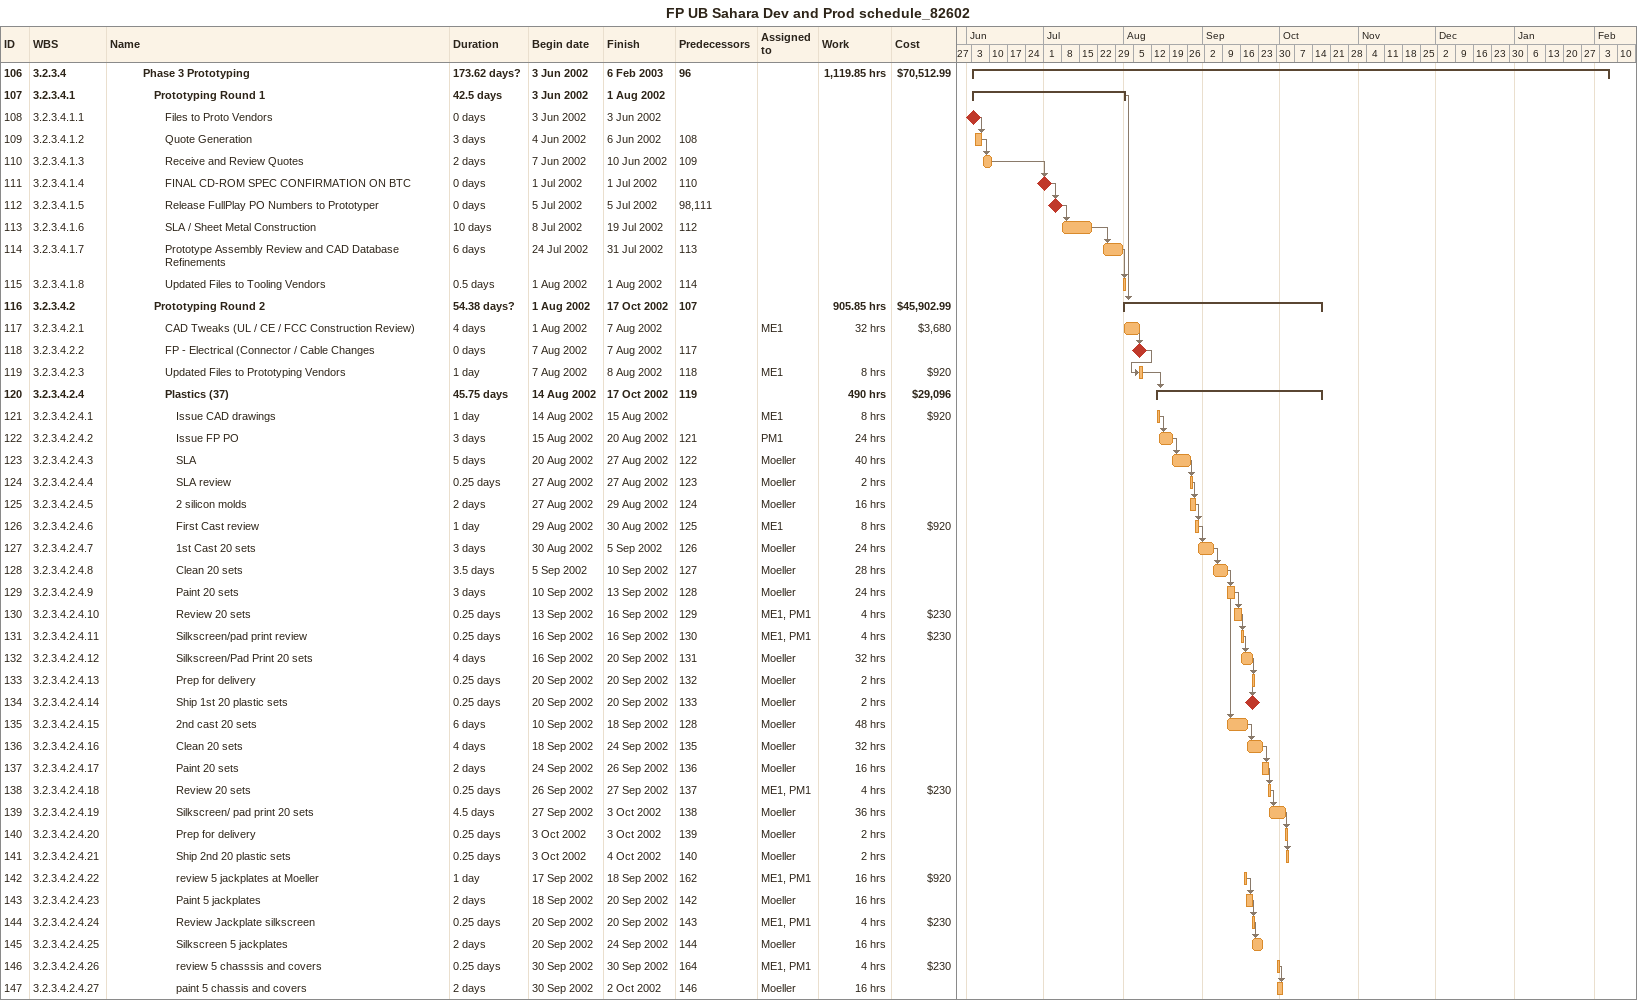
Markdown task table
FP UB Sahara Dev and Prod schedule_82602

| ID | WBS | Task | Duration | Start | Finish | Predecessors | Resources | Work (h) | Cost ($) |
|---|---|---|---|---|---|---|---|---|---|
| 106 | 3.2.3.4 | **Phase 3 Prototyping** | 173.62d? | 2002-06-03 | 2003-02-06 | 96 |  | 1119.85 | 70512.99 |
| 107 | 3.2.3.4.1 | **Prototyping Round 1** | 42.5d | 2002-06-03 | 2002-08-01 |  |  |  |  |
| 108 | 3.2.3.4.1.1 | Files to Proto Vendors | 0d | 2002-06-03 | 2002-06-03 |  |  |  |  |
| 109 | 3.2.3.4.1.2 | Quote Generation | 3d | 2002-06-04 | 2002-06-06 | 108 |  |  |  |
| 110 | 3.2.3.4.1.3 | Receive and Review Quotes | 2d | 2002-06-07 | 2002-06-10 | 109 |  |  |  |
| 111 | 3.2.3.4.1.4 | FINAL CD-ROM SPEC CONFIRMATION ON BTC | 0d | 2002-07-01 | 2002-07-01 | 110 |  |  |  |
| 112 | 3.2.3.4.1.5 | Release FullPlay PO Numbers to Prototyper | 0d | 2002-07-05 | 2002-07-05 | 98, 111 |  |  |  |
| 113 | 3.2.3.4.1.6 | SLA / Sheet Metal Construction | 10d | 2002-07-08 | 2002-07-19 | 112 |  |  |  |
| 114 | 3.2.3.4.1.7 | Prototype Assembly Review and CAD Database Refinements | 6d | 2002-07-24 | 2002-07-31 | 113 |  |  |  |
| 115 | 3.2.3.4.1.8 | Updated Files to Tooling Vendors | 0.5d | 2002-08-01 | 2002-08-01 | 114 |  |  |  |
| 116 | 3.2.3.4.2 | **Prototyping Round 2** | 54.38d? | 2002-08-01 | 2002-10-17 | 107 |  | 905.85 | 45902.99 |
| 117 | 3.2.3.4.2.1 | CAD Tweaks (UL / CE / FCC Construction Review) | 4d | 2002-08-01 | 2002-08-07 |  | ME1 | 32 | 3680 |
| 118 | 3.2.3.4.2.2 | FP - Electrical (Connector / Cable Changes | 0d | 2002-08-07 | 2002-08-07 | 117 |  |  |  |
| 119 | 3.2.3.4.2.3 | Updated Files to Prototyping Vendors | 1d | 2002-08-07 | 2002-08-08 | 118 | ME1 | 8 | 920 |
| 120 | 3.2.3.4.2.4 | **Plastics (37)** | 45.75d | 2002-08-14 | 2002-10-17 | 119 |  | 490 | 29096 |
| 121 | 3.2.3.4.2.4.1 | Issue CAD drawings | 1d | 2002-08-14 | 2002-08-15 |  | ME1 | 8 | 920 |
| 122 | 3.2.3.4.2.4.2 | Issue FP PO | 3d | 2002-08-15 | 2002-08-20 | 121 | PM1 | 24 |  |
| 123 | 3.2.3.4.2.4.3 | SLA | 5d | 2002-08-20 | 2002-08-27 | 122 | Moeller | 40 |  |
| 124 | 3.2.3.4.2.4.4 | SLA review | 0.25d | 2002-08-27 | 2002-08-27 | 123 | Moeller | 2 |  |
| 125 | 3.2.3.4.2.4.5 | 2 silicon molds | 2d | 2002-08-27 | 2002-08-29 | 124 | Moeller | 16 |  |
| 126 | 3.2.3.4.2.4.6 | First Cast review | 1d | 2002-08-29 | 2002-08-30 | 125 | ME1 | 8 | 920 |
| 127 | 3.2.3.4.2.4.7 | 1st Cast 20 sets | 3d | 2002-08-30 | 2002-09-05 | 126 | Moeller | 24 |  |
| 128 | 3.2.3.4.2.4.8 | Clean 20 sets | 3.5d | 2002-09-05 | 2002-09-10 | 127 | Moeller | 28 |  |
| 129 | 3.2.3.4.2.4.9 | Paint 20 sets | 3d | 2002-09-10 | 2002-09-13 | 128 | Moeller | 24 |  |
| 130 | 3.2.3.4.2.4.10 | Review 20 sets | 0.25d | 2002-09-13 | 2002-09-16 | 129 | ME1, PM1 | 4 | 230 |
| 131 | 3.2.3.4.2.4.11 | Silkscreen/pad print review | 0.25d | 2002-09-16 | 2002-09-16 | 130 | ME1, PM1 | 4 | 230 |
| 132 | 3.2.3.4.2.4.12 | Silkscreen/Pad Print 20 sets | 4d | 2002-09-16 | 2002-09-20 | 131 | Moeller | 32 |  |
| 133 | 3.2.3.4.2.4.13 | Prep for delivery | 0.25d | 2002-09-20 | 2002-09-20 | 132 | Moeller | 2 |  |
| 134 | 3.2.3.4.2.4.14 | Ship 1st 20 plastic sets | 0.25d | 2002-09-20 | 2002-09-20 | 133 | Moeller | 2 |  |
| 135 | 3.2.3.4.2.4.15 | 2nd cast 20 sets | 6d | 2002-09-10 | 2002-09-18 | 128 | Moeller | 48 |  |
| 136 | 3.2.3.4.2.4.16 | Clean 20 sets | 4d | 2002-09-18 | 2002-09-24 | 135 | Moeller | 32 |  |
| 137 | 3.2.3.4.2.4.17 | Paint 20 sets | 2d | 2002-09-24 | 2002-09-26 | 136 | Moeller | 16 |  |
| 138 | 3.2.3.4.2.4.18 | Review 20 sets | 0.25d | 2002-09-26 | 2002-09-27 | 137 | ME1, PM1 | 4 | 230 |
| 139 | 3.2.3.4.2.4.19 | Silkscreen/ pad print 20 sets | 4.5d | 2002-09-27 | 2002-10-03 | 138 | Moeller | 36 |  |
| 140 | 3.2.3.4.2.4.20 | Prep for delivery | 0.25d | 2002-10-03 | 2002-10-03 | 139 | Moeller | 2 |  |
| 141 | 3.2.3.4.2.4.21 | Ship 2nd 20 plastic sets | 0.25d | 2002-10-03 | 2002-10-04 | 140 | Moeller | 2 |  |
| 142 | 3.2.3.4.2.4.22 | review 5 jackplates at Moeller | 1d | 2002-09-17 | 2002-09-18 | 162 | ME1, PM1 | 16 | 920 |
| 143 | 3.2.3.4.2.4.23 | Paint 5 jackplates | 2d | 2002-09-18 | 2002-09-20 | 142 | Moeller | 16 |  |
| 144 | 3.2.3.4.2.4.24 | Review Jackplate silkscreen | 0.25d | 2002-09-20 | 2002-09-20 | 143 | ME1, PM1 | 4 | 230 |
| 145 | 3.2.3.4.2.4.25 | Silkscreen 5 jackplates | 2d | 2002-09-20 | 2002-09-24 | 144 | Moeller | 16 |  |
| 146 | 3.2.3.4.2.4.26 | review 5 chasssis and covers | 0.25d | 2002-09-30 | 2002-09-30 | 164 | ME1, PM1 | 4 | 230 |
| 147 | 3.2.3.4.2.4.27 | paint 5 chassis and covers | 2d | 2002-09-30 | 2002-10-02 | 146 | Moeller | 16 |  |
